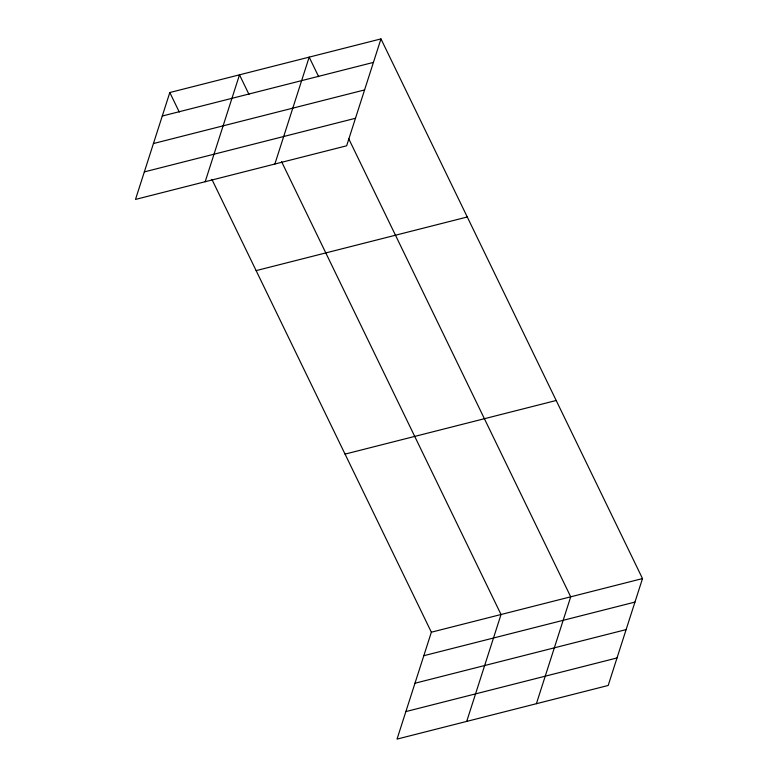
<?xml version="1.0" encoding="UTF-8"?>
<svg xmlns="http://www.w3.org/2000/svg" width="778" height="778" viewBox="0 0 778 778"><rect width="100%" height="100%" fill="white"/><g stroke="black" fill="none" stroke-linecap="round" stroke-linejoin="round"><path stroke-width="1.17" d="M169.818 92.524L135.498 199.421L346.638 145.797L380.967 38.9L169.818 92.524L179.29 112.071M205.178 181.721L239.498 74.824L248.97 94.371M274.858 164.032L309.177 57.134L318.649 76.682M211.917 179.397L431.362 632.203L397.033 739.1L608.182 685.476L642.502 578.579L380.967 38.9M466.712 721.4L501.032 614.513L281.597 161.698M536.392 703.711L570.712 596.814L348.641 138.581M162.271 116.029L373.421 62.405M153.441 143.541L364.581 89.927M144.338 171.899L355.478 118.275M256.127 270.618L467.267 216.994M345.053 454.109L556.192 400.485M431.362 632.203L642.502 578.579M423.816 655.708L634.955 602.084M414.975 683.23L626.115 629.606M405.873 711.578L617.012 657.955"/></g></svg>
